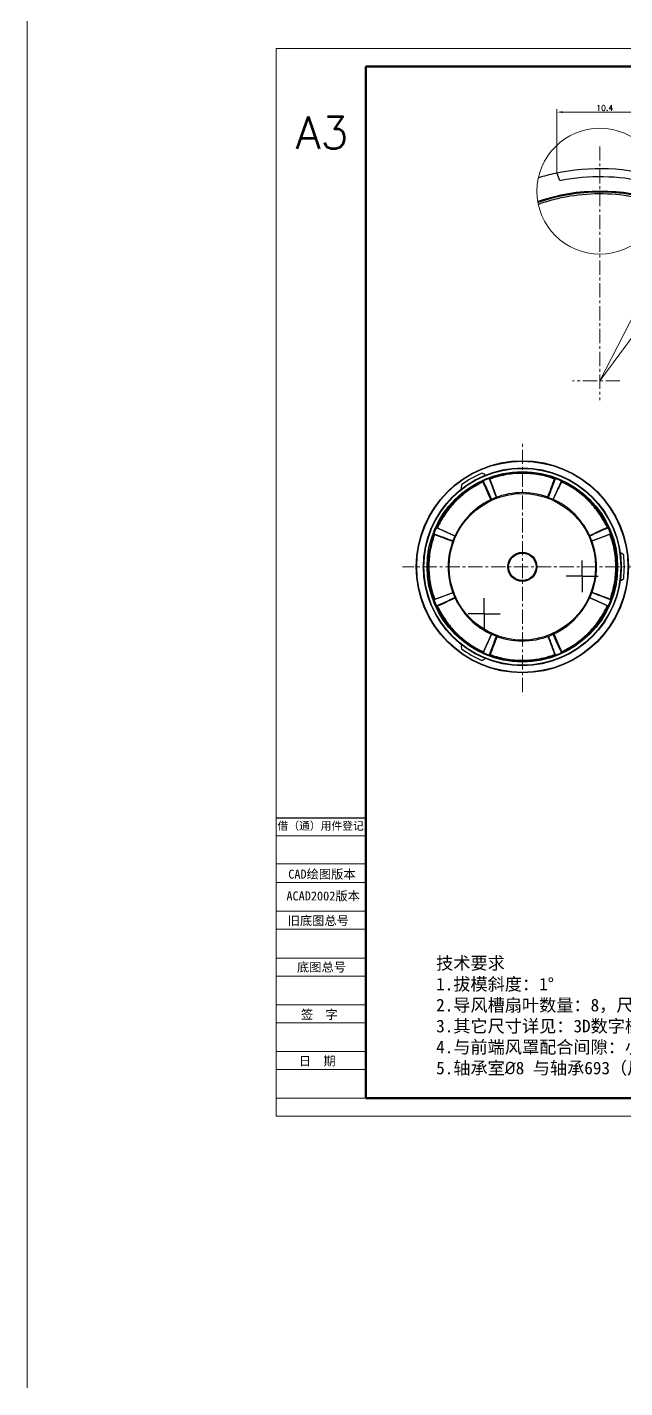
# Model space of a CAD drawing. Header units: millimetres. Extents: x 2517 to 4431, y 863 to 2540.
# Drawn here: x 3117.5 to 3250.5, y 862.5 to 1165.3 of the extents above; entities that cross this region are included whole.
import ezdxf

# ---------------------------------------------------------------- set-up
doc = ezdxf.new("R2010")
doc.units = ezdxf.units.MM
doc.linetypes.add('CENTER', pattern=[50.8, 31.75, -6.35, 6.35, -6.35])
doc.layers.add('10', color=7, linetype='Continuous')
for name, color, linetype, lineweight in [('中心线', 1, 'CENTER', 9), ('实线', 7, 'Continuous', 25), ('尺寸标注', 2, 'Continuous', 9), ('引导线', 6, 'Continuous', 9), ('文本', 3, 'Continuous', 15), ('粗实线', 9, 'Continuous', 50)]:
    doc.layers.add(name, color=color, linetype=linetype, lineweight=lineweight)
doc.styles.add('st', font='txt.shx')
doc.styles.get("Standard").update_dxf_attribs({"font": 'simfang.ttf'})
doc.dimstyles.new('2st', dxfattribs={"dimscale": 0.5, "dimtxt": 2.5, "dimasz": 2.5, "dimexe": 1.25, "dimexo": 0, "dimtad": 1, "dimtoh": 1, "dimdec": 1, "dimlfac": 0.5, "dimdsep": 46, "dimtxsty": 'st', "dimcen": 0, "dimclrd": 256, "dimclre": 256, "dimclrt": 3, "dimadec": 0, "dimazin": 2, "dimtfac": 1, "dimtdec": 1, "dimtofl": 0, "dimtmove": 0, "dimatfit": 1, "dimfxl": 0, "dimlwd": -1, "dimlwe": -1, "dimarcsym": 0})

# ---------------------------------------------------------------- blocks, each defined once
blk = doc.blocks.new('SW_CENTERMARKSYMBOL_1')
at = {"layer": '10', "color": 0}
for p, q in [((0, 2.5), (0, 3.55)), ((-2.5, 0), (-3.55, 0)), ((0, 0), (-2.5, 0)), ((0, 0), (0, 2.5)), ((0, 0), (0, -2.5)), ((0, 0), (2.5, 0)), ((2.5, 0), (3.55, 0)), ((0, -2.5), (0, -3.55))]:
    blk.add_line(p, q, dxfattribs=at)
blk = doc.blocks.new('SW_CENTERMARKSYMBOL_2')
at = {"layer": '10', "color": 0}
for p, q in [((0, 2.5), (0, 3.55)), ((-2.5, 0), (-3.55, 0)), ((0, 0), (-2.5, 0)), ((0, 0), (0, 2.5)), ((0, 0), (0, -2.5)), ((0, 0), (2.5, 0)), ((2.5, 0), (3.55, 0)), ((0, -2.5), (0, -3.55))]:
    blk.add_line(p, q, dxfattribs=at)
blk = doc.blocks.new('*D372')
at = {"layer": 'Defpoints', "color": 0, "ltscale": 0.1, "transparency": 16777216}
for p in [(3272.95, 1124.61), (3244.94, 1086.62)]:
    blk.add_point(p, dxfattribs=at)
at = {"layer": '尺寸标注', "ltscale": 0.1, "transparency": 16777216}
blk.add_line((3244.94, 1086.62), (3272.21, 1123.6), dxfattribs=at)
blk.add_arc((3244.94, 1086.62), 47.2, 52.8308, 73.1371, dxfattribs=at)
blk.add_solid([(3272.04, 1123.73), (3272.38, 1123.48), (3272.95, 1124.61)], dxfattribs=at)
at = {"layer": '尺寸标注', "color": 3, "ltscale": 0.1, "transparency": 16777216, "insert": (3269.13, 1121.01), "char_height": 1.25, "attachment_point": 5, "rotation": 53.5895, "style": 'st'}
blk.add_mtext('R23.6', dxfattribs=at)
blk = doc.blocks.new('*D373')
at = {"layer": 'Defpoints', "color": 0, "ltscale": 0.1, "transparency": 16777216}
for p in [(3265.63, 1127.03), (3244.94, 1086.62)]:
    blk.add_point(p, dxfattribs=at)
at = {"layer": '尺寸标注', "ltscale": 0.1, "transparency": 16777216}
blk.add_line((3244.94, 1086.62), (3265.06, 1125.92), dxfattribs=at)
blk.add_arc((3244.94, 1086.62), 45.4, 62.0923, 77.0327, dxfattribs=at)
blk.add_solid([(3264.88, 1126.01), (3265.25, 1125.82), (3265.63, 1127.03)], dxfattribs=at)
at = {"layer": '尺寸标注', "color": 3, "ltscale": 0.1, "transparency": 16777216, "insert": (3260.2, 1118.48), "char_height": 1.25, "attachment_point": 5, "rotation": 62.881, "style": 'st'}
blk.add_mtext('R22.7', dxfattribs=at)
blk = doc.blocks.new('*D374')
at = {"layer": 'Defpoints', "color": 0, "ltscale": 0.1, "transparency": 16777216}
for p in [(3256.11, 1146.42), (3235.37, 1132.84), (3256.11, 1132.48)]:
    blk.add_point(p, dxfattribs=at)
at = {"layer": '尺寸标注', "ltscale": 0.1, "transparency": 16777216}
for p, q in [((3235.37, 1132.84), (3235.37, 1147.05)), ((3236.62, 1146.42), (3254.86, 1146.42)), ((3256.11, 1132.48), (3256.11, 1147.05))]:
    blk.add_line(p, q, dxfattribs=at)
for points in [[(3236.62, 1146.63), (3236.62, 1146.22), (3235.37, 1146.42)], [(3254.86, 1146.63), (3254.86, 1146.22), (3256.11, 1146.42)]]:
    blk.add_solid(points, dxfattribs=at)
at = {"layer": '尺寸标注', "color": 3, "ltscale": 0.1, "transparency": 16777216, "insert": (3246.01, 1147.36), "char_height": 1.25, "attachment_point": 5, "style": 'st'}
blk.add_mtext('10.4', dxfattribs=at)

msp = doc.modelspace()

# ---------------------------------------------------------------- linework, layer by layer
at = {"layer": '中心线', "ltscale": 0.1}
for p, q in [((3244.9354, 1138.8006), (3244.9354, 1082.3096)), ((3249.4063, 1086.6226), (3238.8349, 1086.6226)), ((3227.6815, 1017.3213), (3227.6815, 1072.6793)), ((3254.3827, 1045.2364), (3201.0195, 1045.2364))]:
    msp.add_line(p, q, dxfattribs=at)
at = {"layer": '实线'}
for p, q in [((3235.3663, 1132.8424), (3235.8438, 1131.4559)), ((3219.2619, 1065.8195), (3218.6639, 1066.0684)), ((3219.3823, 1065.611), (3219.2619, 1065.8195)), ((3214.1493, 1063.4619), (3214.0658, 1062.8195)), ((3214.1862, 1062.611), (3214.0658, 1062.8195)), ((3246.8292, 1053.8235), (3246.8735, 1053.7608)), ((3249.476, 1048.2364), (3249.7168, 1048.2364)), ((3250.2314, 1047.8429), (3249.7168, 1048.2364)), ((3249.476, 1042.2364), (3249.7168, 1042.2364)), ((3249.7168, 1042.2364), (3250.2314, 1042.6299)), ((3214.1862, 1027.8618), (3214.0658, 1027.6533)), ((3214.0658, 1027.6533), (3214.1493, 1027.0109)), ((3218.6639, 1024.4044), (3219.2619, 1024.6533)), ((3219.3823, 1024.8618), (3219.2619, 1024.6533)), ((3172.8766, 989.3795), (3192.8782, 989.3795)), ((3192.8782, 926.9745), (3192.8782, 971.7781)), ((3192.8782, 971.7781), (3192.8782, 926.9745))]:
    msp.add_line(p, q, dxfattribs=at)
at = {"layer": '实线', "flags": 128}
for points in [[(3218.383, 1063.842), (3218.364, 1063.8762), (3218.343, 1063.9076), (3218.3207, 1063.9352), (3218.2981, 1063.9578), (3218.2759, 1063.9746), (3218.2551, 1063.9848), (3218.2364, 1063.9882), (3218.2206, 1063.9845)], [(3220.4531, 1064.7383), (3220.438, 1064.7746), (3220.4204, 1064.8083), (3220.4011, 1064.8384), (3220.3809, 1064.8634), (3220.3604, 1064.8826), (3220.3405, 1064.8951), (3220.3221, 1064.9005), (3220.3057, 1064.8985)], [(3234.2626, 1064.9676), (3234.2734, 1065.0052), (3234.2808, 1065.0423), (3234.2845, 1065.0775), (3234.2845, 1065.1095), (3234.2807, 1065.137), (3234.2732, 1065.159), (3234.2624, 1065.1746), (3234.2486, 1065.1831)], [(3246.2871, 1054.5349), (3246.3213, 1054.5539), (3246.3528, 1054.5749), (3246.3803, 1054.5971), (3246.4029, 1054.6198), (3246.4197, 1054.6419), (3246.4299, 1054.6628), (3246.4333, 1054.6814), (3246.4296, 1054.6972)], [(3207.9503, 1051.8175), (3207.9127, 1051.8282), (3207.8756, 1051.8356), (3207.8404, 1051.8394), (3207.8084, 1051.8394), (3207.7809, 1051.8355), (3207.7589, 1051.8281), (3207.7433, 1051.8172), (3207.7347, 1051.8035)], [(3247.4127, 1038.6553), (3247.4503, 1038.6445), (3247.4874, 1038.6371), (3247.5226, 1038.6334), (3247.5546, 1038.6334), (3247.5821, 1038.6372), (3247.6041, 1038.6447), (3247.6197, 1038.6555), (3247.6283, 1038.6693)], [(3209.0759, 1035.9379), (3209.0417, 1035.9189), (3209.0102, 1035.8979), (3208.9827, 1035.8756), (3208.9601, 1035.853), (3208.9433, 1035.8308), (3208.9331, 1035.81), (3208.9297, 1035.7913), (3208.9334, 1035.7755)], [(3236.98, 1026.6308), (3236.999, 1026.5966), (3237.02, 1026.5651), (3237.0423, 1026.5375), (3237.0649, 1026.5149), (3237.0871, 1026.4982), (3237.1079, 1026.488), (3237.1266, 1026.4846), (3237.1424, 1026.4883)], [(3221.1004, 1025.5052), (3221.0897, 1025.4676), (3221.0822, 1025.4305), (3221.0785, 1025.3952), (3221.0785, 1025.3633), (3221.0823, 1025.3357), (3221.0898, 1025.3138), (3221.1007, 1025.2982), (3221.1144, 1025.2896)]]:
    msp.add_lwpolyline(points, dxfattribs=at)
at = {"layer": '实线'}
for radius in [23.6, 23.5, 22, 21.9, 21.2, 16.3, 3.25, 3.05]:
    msp.add_circle((3227.6815, 1045.2364), radius, dxfattribs=at)
for centre, radius, start, end in [((3244.9354, 1086.6226), 47.2, 102.157012, 106.862876), ((3244.9354, 1086.6226), 47.2, 73.137124, 102.127628), ((3236.222, 1131.5861), 0.4, 199, 280.967315), ((3244.9354, 1086.6226), 45.4, 77.032685, 100.967315), ((3244.9354, 1086.6226), 42.2, 70.889337, 109.110663), ((3244.9354, 1086.6226), 42, 70.845433, 109.154567), ((3227.6815, 1045.2364), 22.7, 113.406579, 126.593421), ((3227.6815, 1045.2364), 21, 71.776882, 113.949176), ((3227.6815, 1045.2364), 21, 116.776882, 158.949176), ((3218.5614, 1063.8986), 0.4416, 42.936558, 65.030763), ((3219.2383, 1064.2456), 0.2, 113.949071, 204.5), ((3219.2382, 1064.2456), 0.2, 113.952642, 204.50108), ((3220.2102, 1064.6482), 0.2, 20.5, 111.050929), ((3234.4288, 1064.8814), 0.4416, 357.935503, 20.031796), ((3235.1528, 1064.6482), 0.2, 68.949071, 159.5), ((3235.1528, 1064.6482), 0.2, 68.953832, 159.499877), ((3227.6815, 1045.2364), 21, 26.776882, 68.949176), ((3235.7987, 1062.9321), 1.3298, 65.024338, 67.571015), ((3234.9334, 1061.0337), 3.4171, 65.311396, 66.302282), ((3227.6815, 1045.2364), 16.5, 115.424279, 159.508008), ((3227.6815, 1045.2364), 16.5, 70.424279, 114.508008), ((3227.6815, 1045.2364), 16.5, 25.424279, 69.508008), ((3211.8842, 1052.4882), 3.4171, 155.311396, 156.302282), ((3209.9858, 1053.3536), 1.3298, 155.024338, 157.571015), ((3246.6908, 1053.6796), 0.2, 23.949071, 114.5), ((3246.6908, 1053.6796), 0.2, 23.952642, 114.50108), ((3246.3437, 1054.3565), 0.4416, 312.936558, 335.030763), ((3227.6815, 1045.2364), 21, 341.776882, 23.949176), ((3227.6815, 1045.2364), 21, 161.776882, 203.949176), ((3208.0364, 1051.9837), 0.4416, 87.935503, 110.031796), ((3208.2697, 1052.7077), 0.2, 158.949071, 249.5), ((3208.2696, 1052.7077), 0.2, 158.953832, 249.499877), ((3227.6815, 1045.2364), 16.5, 160.424279, 204.508008), ((3227.6815, 1045.2364), 16.5, 340.424279, 24.508008), ((3245.9308, 1052.0081), 1.3333, 20.028598, 22.568577), ((3243.9247, 1051.258), 3.476, 20.320157, 21.294252), ((3227.6815, 1045.2364), 22.7, 353.406579, 6.593421), ((3227.6815, 1045.2364), 16.5, 295.424279, 339.508008), ((3211.4383, 1039.2147), 3.476, 200.320157, 201.294252), ((3209.4322, 1038.4646), 1.3333, 200.028598, 202.568577), ((3208.6722, 1036.7932), 0.2, 203.949071, 294.5), ((3208.6722, 1036.7931), 0.2, 203.952642, 294.50108), ((3209.0193, 1036.1163), 0.4416, 132.936558, 155.030763), ((3227.6815, 1045.2364), 21, 206.776882, 248.949176), ((3227.6815, 1045.2364), 16.5, 205.424279, 249.508008), ((3227.6815, 1045.2364), 21, 296.776882, 338.949176), ((3245.3772, 1037.1192), 1.3298, 335.024338, 337.571015), ((3243.4789, 1037.9845), 3.4171, 335.311396, 336.302282), ((3247.0933, 1037.7651), 0.2, 338.949071, 69.5), ((3247.0934, 1037.7651), 0.2, 338.953832, 69.499877), ((3247.3266, 1038.489), 0.4416, 267.935503, 290.031796), ((3227.6815, 1045.2364), 16.5, 250.424279, 294.508008), ((3227.6815, 1045.2364), 22.7, 233.406579, 246.593421), ((3220.4297, 1029.439), 3.4171, 245.311396, 246.302282), ((3219.5643, 1027.5406), 1.3298, 245.024338, 247.571015), ((3220.2102, 1025.8245), 0.2, 248.949071, 339.5), ((3220.2102, 1025.8245), 0.2, 248.953832, 339.499877), ((3220.9342, 1025.5913), 0.4416, 177.935503, 200.031796), ((3227.6815, 1045.2364), 21, 251.776882, 293.949176), ((3234.4533, 1026.9871), 1.3333, 290.028598, 292.568577), ((3233.7032, 1028.9932), 3.476, 290.320157, 291.294252), ((3236.1247, 1026.2271), 0.2, 293.949071, 24.5), ((3236.1248, 1026.2271), 0.2, 293.952642, 24.50108), ((3236.8016, 1026.5742), 0.4416, 222.936558, 245.030763)]:
    msp.add_arc(centre, radius, start, end, dxfattribs=at)
for points in [[(3234.9954, 1132.7641), (3235.0033, 1132.7658), (3235.0113, 1132.7675), (3235.0191, 1132.7692)], [(3218.2206, 1063.9845), (3218.4036, 1064.0768), (3218.583, 1064.1768), (3218.7478, 1064.299)], [(3219.1571, 1064.4284), (3219.1571, 1064.4284), (3219.1571, 1064.4284), (3219.1571, 1064.4284)], [(3234.2486, 1065.1831), (3234.4433, 1065.1191), (3234.6409, 1065.0629), (3234.8437, 1065.0327)], [(3235.2246, 1064.8349), (3235.2246, 1064.8349), (3235.2247, 1064.8349), (3235.2247, 1064.8349)], [(3236.3061, 1064.1613), (3236.3063, 1064.1618), (3236.3065, 1064.1622), (3236.3067, 1064.1627)], [(3236.3606, 1064.1385), (3236.3605, 1064.1382), (3236.3603, 1064.1379), (3236.3602, 1064.1376)], [(3220.5978, 1060.1384), (3220.6334, 1060.1553), (3220.6702, 1060.1687), (3220.7083, 1060.1782)], [(3220.8391, 1060.2507), (3220.8391, 1060.2507), (3220.8384, 1060.2504), (3220.837, 1060.2498)], [(3233.2099, 1060.7827), (3233.247, 1060.7695), (3233.2825, 1060.7529), (3233.3162, 1060.7327)], [(3233.4599, 1060.6915), (3233.4599, 1060.6915), (3233.4592, 1060.6917), (3233.4578, 1060.6923)], [(3208.7566, 1053.861), (3208.7561, 1053.8612), (3208.7556, 1053.8614), (3208.7552, 1053.8616)], [(3208.7794, 1053.9155), (3208.7797, 1053.9154), (3208.78, 1053.9152), (3208.7803, 1053.9151)], [(3246.4296, 1054.6972), (3246.522, 1054.5143), (3246.622, 1054.3348), (3246.7441, 1054.17)], [(3246.8735, 1053.7608), (3246.8735, 1053.7608), (3246.8735, 1053.7608), (3246.8735, 1053.7608)], [(3207.7347, 1051.8035), (3207.7988, 1051.9981), (3207.855, 1052.1957), (3207.8852, 1052.3986)], [(3208.083, 1052.7795), (3208.083, 1052.7795), (3208.083, 1052.7795), (3208.083, 1052.7795)], [(3212.1352, 1050.7647), (3212.1484, 1050.8019), (3212.165, 1050.8374), (3212.1852, 1050.871)], [(3212.2264, 1051.0148), (3212.2264, 1051.0148), (3212.2261, 1051.0141), (3212.2256, 1051.0126)], [(3242.5835, 1052.3201), (3242.6005, 1052.2845), (3242.6139, 1052.2477), (3242.6233, 1052.2096)], [(3242.6959, 1052.0788), (3242.6959, 1052.0788), (3242.6955, 1052.0795), (3242.6949, 1052.0809)], [(3247.162, 1052.5198), (3247.1624, 1052.52), (3247.1629, 1052.5202), (3247.1634, 1052.5204)], [(3247.1844, 1052.4651), (3247.1841, 1052.465), (3247.1837, 1052.4649), (3247.1834, 1052.4648)], [(3243.1366, 1039.458), (3243.1366, 1039.458), (3243.1369, 1039.4587), (3243.1374, 1039.4601)], [(3243.2278, 1039.708), (3243.2146, 1039.6709), (3243.198, 1039.6354), (3243.1778, 1039.6017)], [(3247.6283, 1038.6693), (3247.5642, 1038.4746), (3247.508, 1038.277), (3247.4778, 1038.0742)], [(3208.1786, 1038.0076), (3208.1789, 1038.0078), (3208.1793, 1038.0079), (3208.1796, 1038.008)], [(3208.201, 1037.9529), (3208.2006, 1037.9528), (3208.2001, 1037.9526), (3208.1996, 1037.9524)], [(3208.4895, 1036.7119), (3208.4895, 1036.712), (3208.4895, 1036.712), (3208.4895, 1036.712)], [(3208.9334, 1035.7755), (3208.841, 1035.9585), (3208.741, 1036.1379), (3208.6189, 1036.3027)], [(3212.6671, 1038.3939), (3212.6671, 1038.3939), (3212.6675, 1038.3932), (3212.6681, 1038.3918)], [(3212.7795, 1038.1526), (3212.7625, 1038.1883), (3212.7491, 1038.2251), (3212.7397, 1038.2632)], [(3246.5836, 1036.5573), (3246.5833, 1036.5574), (3246.583, 1036.5575), (3246.5827, 1036.5577)], [(3246.6064, 1036.6118), (3246.6069, 1036.6116), (3246.6074, 1036.6114), (3246.6078, 1036.6112)], [(3247.28, 1037.6933), (3247.28, 1037.6932), (3247.28, 1037.6932), (3247.28, 1037.6932)], [(3221.9031, 1029.7813), (3221.9031, 1029.7813), (3221.9038, 1029.781), (3221.9052, 1029.7805)], [(3222.1531, 1029.6901), (3222.116, 1029.7033), (3222.0805, 1029.7198), (3222.0469, 1029.7401)], [(3234.5239, 1030.222), (3234.5239, 1030.222), (3234.5246, 1030.2223), (3234.526, 1030.223)], [(3234.7652, 1030.3343), (3234.7296, 1030.3174), (3234.6928, 1030.304), (3234.6547, 1030.2946)], [(3237.1424, 1026.4883), (3236.9594, 1026.3959), (3236.78, 1026.2959), (3236.6152, 1026.1738)], [(3219.0024, 1026.3343), (3219.0025, 1026.3346), (3219.0027, 1026.3349), (3219.0028, 1026.3352)], [(3219.0569, 1026.3114), (3219.0567, 1026.311), (3219.0565, 1026.3105), (3219.0563, 1026.3101)], [(3220.1384, 1025.6379), (3220.1384, 1025.6379), (3220.1384, 1025.6379), (3220.1384, 1025.6379)], [(3221.1144, 1025.2896), (3220.9197, 1025.3537), (3220.7222, 1025.4099), (3220.5193, 1025.4401)], [(3234.9102, 1025.7335), (3234.9101, 1025.7338), (3234.91, 1025.7341), (3234.9099, 1025.7345)], [(3234.9649, 1025.7559), (3234.9651, 1025.7554), (3234.9653, 1025.755), (3234.9655, 1025.7545)], [(3236.206, 1026.0444), (3236.2059, 1026.0443), (3236.2059, 1026.0443), (3236.2059, 1026.0443)]]:
    msp.add_open_spline(points, degree=3, dxfattribs=at)
for points, knots in [([(3258.6377, 1125.9006), (3256.5239, 1126.6379), (3254.3555, 1127.2031), (3249.7297, 1128.017), (3247.264, 1128.2309), (3242.2664, 1128.2098), (3239.7797, 1127.9743), (3236.1087, 1127.2914), (3234.8974, 1127.0091), (3233.1095, 1126.5077), (3232.5184, 1126.3275), (3231.6989, 1126.0578), (3231.4658, 1125.9787), (3231.2337, 1125.8978)], [0.021703008, 0.021703008, 0.021703008, 0.021703008, 0.25, 0.25, 0.5, 0.5, 0.75, 0.75, 0.875, 0.875, 0.9375, 0.9375, 0.962470433, 0.962470433, 0.962470433, 0.962470433]), ([(3234.2626, 1064.9676), (3233.1543, 1065.3371), (3232.0126, 1065.6143), (3230.2604, 1065.8837), (3229.6732, 1065.9484), (3228.5013, 1066.0277), (3227.9154, 1066.0424), (3226.1605, 1066.0126), (3224.9942, 1065.8944), (3223.2609, 1065.5683), (3222.6853, 1065.4345), (3221.5554, 1065.1209), (3220.9994, 1064.9408), (3220.4531, 1064.7383)], [0, 0, 0, 0, 0.25, 0.25, 0.375, 0.375, 0.5, 0.5, 0.75, 0.75, 0.875, 0.875, 1, 1, 1, 1]), ([(3218.383, 1063.842), (3217.338, 1063.3196), (3216.3346, 1062.7082), (3214.9051, 1061.6597), (3214.4442, 1061.2903), (3213.5594, 1060.5176), (3213.1347, 1060.1138), (3211.9149, 1058.8518), (3211.1738, 1057.9434), (3210.1787, 1056.4872), (3209.8663, 1055.9856), (3209.2892, 1054.9649), (3209.0233, 1054.4444), (3208.7803, 1053.9151)], [0, 0, 0, 0, 0.25, 0.25, 0.375, 0.375, 0.5, 0.5, 0.75, 0.75, 0.875, 0.875, 1, 1, 1, 1]), ([(3218.8847, 1064.1994), (3218.8131, 1064.1225), (3218.7332, 1064.0577), (3218.5647, 1063.9404), (3218.4755, 1063.8882), (3218.383, 1063.842)], [0, 0, 0, 0, 0.5, 0.5, 1, 1, 1, 1]), ([(3218.7478, 1064.299), (3218.8129, 1064.3471), (3218.8908, 1064.3834), (3219.0086, 1064.411), (3219.048, 1064.4169), (3219.1014, 1064.4231), (3219.1184, 1064.4247), (3219.1458, 1064.4272), (3219.1564, 1064.4281), (3219.1571, 1064.4284)], [0, 0, 0, 0, 0.5, 0.5, 0.75, 0.75, 0.875, 0.875, 1, 1, 1, 1]), ([(3219.0563, 1064.1627), (3219.0559, 1064.1627), (3219.0426, 1064.1743), (3219.0148, 1064.1971), (3218.9993, 1064.2094), (3218.9652, 1064.2318), (3218.9464, 1064.2444), (3218.9136, 1064.2441), (3218.903, 1064.2379), (3218.8906, 1064.2201), (3218.8873, 1064.2097), (3218.8847, 1064.1994)], [0, 0, 0, 0, 0.25, 0.25, 0.5, 0.5, 0.75, 0.75, 0.875, 0.875, 1, 1, 1, 1]), ([(3220.7083, 1060.1782), (3220.3972, 1060.8649), (3220.0859, 1061.5515), (3219.7746, 1062.238), (3219.4781, 1062.8919), (3219.1814, 1063.5457), (3218.8847, 1064.1994)], [0, 0, 0, 0, 0.0022615971, 0.0022615971, 0.0022615971, 0.00441543812, 0.00441543812, 0.00441543812, 0.00441543812]), ([(3219.0563, 1064.1627), (3219.3395, 1063.5412), (3219.6227, 1062.9197), (3219.906, 1062.2983), (3220.217, 1061.6158), (3220.528, 1060.9332), (3220.8391, 1060.2507)], [0.00020096242, 0.00020096242, 0.00020096242, 0.00020096242, 0.00224989483, 0.00224989483, 0.00224989483, 0.00450003339, 0.00450003339, 0.00450003339, 0.00450003339]), ([(3220.4531, 1064.7383), (3220.4492, 1064.7369), (3220.4454, 1064.7355), (3220.4418, 1064.7341), (3220.4329, 1064.7308), (3220.4248, 1064.7278), (3220.4183, 1064.7254), (3220.4117, 1064.7229), (3220.4065, 1064.721), (3220.403, 1064.7198), (3220.3995, 1064.7186), (3220.3976, 1064.7181), (3220.3975, 1064.7183)], [0, 0, 0, 0, 0.000013719095, 0.000013719095, 0.000013719095, 0.000047699884, 0.000047699884, 0.000047699884, 0.000081682694, 0.000081682694, 0.000081682694, 0.000115670499, 0.000115670499, 0.000115670499, 0.000115670499]), ([(3221.9031, 1060.6915), (3221.6405, 1061.3938), (3221.3779, 1062.0962), (3221.1153, 1062.7985), (3220.876, 1063.4384), (3220.6368, 1064.0783), (3220.3975, 1064.7183)], [0, 0, 0, 0, 0.00224959876, 0.00224959876, 0.00224959876, 0.00429922206, 0.00429922206, 0.00429922206, 0.00429922206]), ([(3220.4531, 1064.7383), (3220.5459, 1064.4889), (3220.6387, 1064.2394), (3220.7315, 1063.99), (3221.1382, 1062.8965), (3221.5447, 1061.8029), (3221.9508, 1060.7092)], [0.0002015831, 0.0002015831, 0.0002015831, 0.0002015831, 0.001, 0.001, 0.001, 0.00450015735, 0.00450015735, 0.00450015735, 0.00450015735]), ([(3233.3162, 1060.7327), (3233.5817, 1061.4382), (3233.8471, 1062.1438), (3234.1124, 1062.8494), (3234.3651, 1063.5214), (3234.6177, 1064.1935), (3234.8702, 1064.8655)], [0, 0, 0, 0, 0.0022615971, 0.0022615971, 0.0022615971, 0.00441543812, 0.00441543812, 0.00441543812, 0.00441543812]), ([(3234.9655, 1064.7183), (3234.7263, 1064.0785), (3234.4871, 1063.4388), (3234.2479, 1062.7991), (3233.9853, 1062.0966), (3233.7226, 1061.394), (3233.4599, 1060.6915)], [0.00020096242, 0.00020096242, 0.00020096242, 0.00020096242, 0.00224989483, 0.00224989483, 0.00224989483, 0.00450003339, 0.00450003339, 0.00450003339, 0.00450003339]), ([(3234.8702, 1064.8655), (3234.7651, 1064.8618), (3234.6628, 1064.8725), (3234.4606, 1064.9087), (3234.3607, 1064.9348), (3234.2626, 1064.9676)], [0, 0, 0, 0, 0.5, 0.5, 1, 1, 1, 1]), ([(3234.5239, 1060.2507), (3234.7219, 1060.6851), (3234.9199, 1061.1195), (3235.1178, 1061.5539), (3235.5139, 1062.423), (3235.91, 1063.2922), (3236.3061, 1064.1613)], [0, 0, 0, 0, 0.0014321258, 0.0014321258, 0.0014321258, 0.00429769988, 0.00429769988, 0.00429769988, 0.00429769988]), ([(3236.3602, 1064.1376), (3235.9627, 1063.269), (3235.5651, 1062.4006), (3235.1673, 1061.5322), (3234.9683, 1061.098), (3234.7693, 1060.6637), (3234.5703, 1060.2295)], [0, 0, 0, 0, 0.00286555404, 0.00286555404, 0.00286555404, 0.00429857415, 0.00429857415, 0.00429857415, 0.00429857415]), ([(3234.8437, 1065.0327), (3234.9238, 1065.0208), (3235.0046, 1064.9913), (3235.1074, 1064.9275), (3235.1394, 1064.9038), (3235.1815, 1064.8705), (3235.1947, 1064.8596), (3235.2159, 1064.842), (3235.224, 1064.8351), (3235.2246, 1064.8349)], [0, 0, 0, 0, 0.5, 0.5, 0.75, 0.75, 0.875, 0.875, 1, 1, 1, 1]), ([(3234.9655, 1064.7183), (3234.9652, 1064.7185), (3234.964, 1064.7362), (3234.9605, 1064.7719), (3234.9582, 1064.7916), (3234.9499, 1064.8315), (3234.9455, 1064.8537), (3234.9222, 1064.8767), (3234.9103, 1064.8798), (3234.8889, 1064.8759), (3234.8792, 1064.871), (3234.8702, 1064.8655)], [0, 0, 0, 0, 0.25, 0.25, 0.5, 0.5, 0.75, 0.75, 0.875, 0.875, 1, 1, 1, 1]), ([(3236.3606, 1064.1385), (3236.3739, 1064.1677), (3236.3773, 1064.2003), (3236.3684, 1064.2614), (3236.3565, 1064.2902), (3236.3078, 1064.3669), (3236.2596, 1064.4046), (3236.2059, 1064.4284)], [0, 0, 0, 0, 0.25, 0.25, 0.5, 0.5, 1, 1, 1, 1]), ([(3236.3067, 1064.1627), (3236.32, 1064.1919), (3236.3256, 1064.2235), (3236.3236, 1064.2815), (3236.3164, 1064.3082), (3236.2834, 1064.3778), (3236.2474, 1064.41), (3236.2059, 1064.4284)], [0, 0, 0, 0, 0.25, 0.25, 0.5, 0.5, 1, 1, 1, 1]), ([(3246.2871, 1054.5349), (3245.7647, 1055.5799), (3245.1534, 1056.5832), (3244.1048, 1058.0128), (3243.7355, 1058.4737), (3242.9628, 1059.3585), (3242.5589, 1059.7832), (3241.2969, 1061.003), (3240.3886, 1061.7441), (3238.9323, 1062.7392), (3238.4307, 1063.0516), (3237.41, 1063.6287), (3236.8896, 1063.8945), (3236.3602, 1064.1376)], [0, 0, 0, 0, 0.25, 0.25, 0.375, 0.375, 0.5, 0.5, 0.75, 0.75, 0.875, 0.875, 1, 1, 1, 1]), ([(3220.837, 1060.2498), (3220.8349, 1060.2488), (3220.8316, 1060.2464), (3220.8272, 1060.2429), (3220.8228, 1060.2394), (3220.8173, 1060.2347), (3220.8109, 1060.2297), (3220.8041, 1060.2243), (3220.7962, 1060.2183), (3220.7874, 1060.2126), (3220.7785, 1060.2067), (3220.7685, 1060.2009), (3220.7582, 1060.1959), (3220.7486, 1060.1913), (3220.7385, 1060.1873), (3220.7288, 1060.1841), (3220.7218, 1060.1818), (3220.7148, 1060.1798), (3220.7083, 1060.1782)], [0, 0, 0, 0, 0.000032132431, 0.000032132431, 0.000032132431, 0.000064134387, 0.000064134387, 0.000064134387, 0.000097969162, 0.000097969162, 0.000097969162, 0.000132370752, 0.000132370752, 0.000132370752, 0.000164310081, 0.000164310081, 0.000164310081, 0.000187222942, 0.000187222942, 0.000187222942, 0.000187222942]), ([(3233.4578, 1060.6923), (3233.4556, 1060.6931), (3233.4515, 1060.6937), (3233.4459, 1060.6943), (3233.4404, 1060.6949), (3233.4332, 1060.6956), (3233.4251, 1060.6965), (3233.4165, 1060.6975), (3233.4067, 1060.6989), (3233.3964, 1060.701), (3233.386, 1060.7032), (3233.3748, 1060.7061), (3233.364, 1060.7099), (3233.3539, 1060.7134), (3233.3439, 1060.7177), (3233.3348, 1060.7223), (3233.3282, 1060.7256), (3233.3219, 1060.7292), (3233.3162, 1060.7327)], [0, 0, 0, 0, 0.000032132431, 0.000032132431, 0.000032132431, 0.000064134387, 0.000064134387, 0.000064134387, 0.000097969162, 0.000097969162, 0.000097969162, 0.000132370752, 0.000132370752, 0.000132370752, 0.000164310081, 0.000164310081, 0.000164310081, 0.000187222942, 0.000187222942, 0.000187222942, 0.000187222942]), ([(3208.7794, 1053.9155), (3208.7502, 1053.9288), (3208.7176, 1053.9322), (3208.6565, 1053.9233), (3208.6277, 1053.9114), (3208.551, 1053.8627), (3208.5133, 1053.8145), (3208.4895, 1053.7608)], [0, 0, 0, 0, 0.25, 0.25, 0.5, 0.5, 1, 1, 1, 1]), ([(3208.7552, 1053.8616), (3208.726, 1053.8749), (3208.6943, 1053.8805), (3208.6364, 1053.8785), (3208.6097, 1053.8713), (3208.5401, 1053.8383), (3208.5079, 1053.8023), (3208.4895, 1053.7608)], [0, 0, 0, 0, 0.25, 0.25, 0.5, 0.5, 1, 1, 1, 1]), ([(3212.6671, 1052.0788), (3212.2328, 1052.2768), (3211.7984, 1052.4747), (3211.364, 1052.6727), (3210.4949, 1053.0688), (3209.6257, 1053.4649), (3208.7566, 1053.861)], [0, 0, 0, 0, 0.0014321258, 0.0014321258, 0.0014321258, 0.00429769988, 0.00429769988, 0.00429769988, 0.00429769988]), ([(3208.7803, 1053.9151), (3209.6488, 1053.5176), (3210.5173, 1053.12), (3211.3857, 1052.7221), (3211.8199, 1052.5232), (3212.2541, 1052.3242), (3212.6883, 1052.1252)], [0, 0, 0, 0, 0.00286555404, 0.00286555404, 0.00286555404, 0.00429857415, 0.00429857415, 0.00429857415, 0.00429857415]), ([(3242.6233, 1052.2096), (3243.31, 1052.5207), (3243.9966, 1052.832), (3244.6831, 1053.1433), (3245.337, 1053.4398), (3245.9908, 1053.7364), (3246.6446, 1054.0331)], [0, 0, 0, 0, 0.0022615971, 0.0022615971, 0.0022615971, 0.00441543812, 0.00441543812, 0.00441543812, 0.00441543812]), ([(3246.6078, 1053.8616), (3245.9863, 1053.5784), (3245.3649, 1053.2952), (3244.7434, 1053.0119), (3244.0609, 1052.7009), (3243.3784, 1052.3899), (3242.6959, 1052.0788)], [0.00020096242, 0.00020096242, 0.00020096242, 0.00020096242, 0.00224989483, 0.00224989483, 0.00224989483, 0.00450003339, 0.00450003339, 0.00450003339, 0.00450003339]), ([(3246.6446, 1054.0331), (3246.5676, 1054.1047), (3246.5028, 1054.1847), (3246.3855, 1054.3532), (3246.3333, 1054.4424), (3246.2871, 1054.5349)], [0, 0, 0, 0, 0.5, 0.5, 1, 1, 1, 1]), ([(3246.6078, 1053.8616), (3246.6078, 1053.862), (3246.6194, 1053.8753), (3246.6422, 1053.903), (3246.6545, 1053.9186), (3246.6769, 1053.9527), (3246.6895, 1053.9715), (3246.6892, 1054.0043), (3246.683, 1054.0148), (3246.6652, 1054.0272), (3246.6548, 1054.0306), (3246.6446, 1054.0331)], [0, 0, 0, 0, 0.25, 0.25, 0.5, 0.5, 0.75, 0.75, 0.875, 0.875, 1, 1, 1, 1]), ([(3246.7441, 1054.17), (3246.7923, 1054.105), (3246.8285, 1054.027), (3246.8561, 1053.9093), (3246.862, 1053.8698), (3246.8682, 1053.8165), (3246.8699, 1053.7995), (3246.8724, 1053.7721), (3246.8733, 1053.7614), (3246.8735, 1053.7608)], [0, 0, 0, 0, 0.5, 0.5, 0.75, 0.75, 0.875, 0.875, 1, 1, 1, 1]), ([(3207.9503, 1051.8175), (3207.5808, 1050.7092), (3207.3036, 1049.5674), (3207.0342, 1047.8152), (3206.9695, 1047.228), (3206.8902, 1046.056), (3206.8755, 1045.4701), (3206.9053, 1043.7152), (3207.0235, 1042.5489), (3207.3496, 1040.8156), (3207.4834, 1040.24), (3207.7971, 1039.1101), (3207.9771, 1038.5541), (3208.1796, 1038.008)], [0, 0, 0, 0, 0.25, 0.25, 0.375, 0.375, 0.5, 0.5, 0.75, 0.75, 0.875, 0.875, 1, 1, 1, 1]), ([(3207.8852, 1052.3986), (3207.8971, 1052.4787), (3207.9266, 1052.5594), (3207.9904, 1052.6622), (3208.0141, 1052.6942), (3208.0474, 1052.7364), (3208.0583, 1052.7496), (3208.0759, 1052.7707), (3208.0828, 1052.7789), (3208.083, 1052.7795)], [0, 0, 0, 0, 0.5, 0.5, 0.75, 0.75, 0.875, 0.875, 1, 1, 1, 1]), ([(3208.0523, 1052.425), (3208.0561, 1052.32), (3208.0454, 1052.2177), (3208.0092, 1052.0155), (3207.983, 1051.9156), (3207.9503, 1051.8175)], [0, 0, 0, 0, 0.5, 0.5, 1, 1, 1, 1]), ([(3208.1996, 1052.5203), (3208.1994, 1052.5201), (3208.1817, 1052.5189), (3208.146, 1052.5154), (3208.1263, 1052.513), (3208.0864, 1052.5048), (3208.0642, 1052.5004), (3208.0412, 1052.477), (3208.0381, 1052.4652), (3208.0419, 1052.4438), (3208.0469, 1052.4341), (3208.0523, 1052.425)], [0, 0, 0, 0, 0.25, 0.25, 0.5, 0.5, 0.75, 0.75, 0.875, 0.875, 1, 1, 1, 1]), ([(3212.1852, 1050.871), (3211.4797, 1051.1366), (3210.7741, 1051.402), (3210.0685, 1051.6673), (3209.3965, 1051.92), (3208.7244, 1052.1725), (3208.0523, 1052.425)], [0, 0, 0, 0, 0.0022615971, 0.0022615971, 0.0022615971, 0.00441543812, 0.00441543812, 0.00441543812, 0.00441543812]), ([(3208.1996, 1052.5204), (3208.8393, 1052.2812), (3209.4791, 1052.042), (3210.1188, 1051.8028), (3210.8213, 1051.5401), (3211.5239, 1051.2775), (3212.2264, 1051.0148)], [0.00020096242, 0.00020096242, 0.00020096242, 0.00020096242, 0.00224989483, 0.00224989483, 0.00224989483, 0.00450003339, 0.00450003339, 0.00450003339, 0.00450003339]), ([(3212.2256, 1051.0126), (3212.2248, 1051.0105), (3212.2242, 1051.0064), (3212.2236, 1051.0008), (3212.223, 1050.9953), (3212.2223, 1050.9881), (3212.2214, 1050.98), (3212.2204, 1050.9714), (3212.219, 1050.9616), (3212.2169, 1050.9513), (3212.2147, 1050.9408), (3212.2118, 1050.9297), (3212.208, 1050.9189), (3212.2045, 1050.9088), (3212.2002, 1050.8988), (3212.1956, 1050.8897), (3212.1922, 1050.8831), (3212.1887, 1050.8768), (3212.1852, 1050.871)], [0, 0, 0, 0, 0.000032132431, 0.000032132431, 0.000032132431, 0.000064134387, 0.000064134387, 0.000064134387, 0.000097969162, 0.000097969162, 0.000097969162, 0.000132370752, 0.000132370752, 0.000132370752, 0.000164310081, 0.000164310081, 0.000164310081, 0.000187222942, 0.000187222942, 0.000187222942, 0.000187222942]), ([(3242.6949, 1052.0809), (3242.694, 1052.083), (3242.6915, 1052.0863), (3242.688, 1052.0907), (3242.6845, 1052.0951), (3242.6799, 1052.1006), (3242.6748, 1052.107), (3242.6695, 1052.1138), (3242.6635, 1052.1217), (3242.6577, 1052.1305), (3242.6518, 1052.1394), (3242.646, 1052.1494), (3242.6411, 1052.1597), (3242.6364, 1052.1693), (3242.6324, 1052.1794), (3242.6292, 1052.1891), (3242.6269, 1052.1961), (3242.6249, 1052.2031), (3242.6233, 1052.2096)], [0, 0, 0, 0, 0.000032132431, 0.000032132431, 0.000032132431, 0.000064134387, 0.000064134387, 0.000064134387, 0.000097969162, 0.000097969162, 0.000097969162, 0.000132370752, 0.000132370752, 0.000132370752, 0.000164310081, 0.000164310081, 0.000164310081, 0.000187222942, 0.000187222942, 0.000187222942, 0.000187222942]), ([(3243.1366, 1051.0148), (3243.5837, 1051.182), (3244.0308, 1051.3491), (3244.478, 1051.5163), (3245.3726, 1051.8508), (3246.2673, 1052.1853), (3247.162, 1052.5198)], [0, 0, 0, 0, 0.0014321258, 0.0014321258, 0.0014321258, 0.00429769988, 0.00429769988, 0.00429769988, 0.00429769988]), ([(3247.1834, 1052.4648), (3246.2882, 1052.1317), (3245.393, 1051.7988), (3244.4976, 1051.4661), (3244.0499, 1051.2997), (3243.6021, 1051.1333), (3243.1544, 1050.967)], [0, 0, 0, 0, 0.00286555404, 0.00286555404, 0.00286555404, 0.00429857415, 0.00429857415, 0.00429857415, 0.00429857415]), ([(3247.1634, 1052.5204), (3247.1934, 1052.5316), (3247.2198, 1052.55), (3247.2593, 1052.5924), (3247.2731, 1052.6164), (3247.299, 1052.689), (3247.2963, 1052.7371), (3247.28, 1052.7795)], [0, 0, 0, 0, 0.25, 0.25, 0.5, 0.5, 1, 1, 1, 1]), ([(3247.4127, 1038.6553), (3247.7822, 1039.7636), (3248.0594, 1040.9053), (3248.3288, 1042.6576), (3248.3936, 1043.2447), (3248.4728, 1044.4167), (3248.4875, 1045.0026), (3248.4577, 1046.7576), (3248.3395, 1047.9238), (3248.0134, 1049.6572), (3247.8796, 1050.2328), (3247.566, 1051.3626), (3247.3859, 1051.9186), (3247.1834, 1052.4648)], [0, 0, 0, 0, 0.25, 0.25, 0.375, 0.375, 0.5, 0.5, 0.75, 0.75, 0.875, 0.875, 1, 1, 1, 1]), ([(3247.1844, 1052.4651), (3247.2144, 1052.4764), (3247.2399, 1052.497), (3247.2768, 1052.5465), (3247.2888, 1052.5753), (3247.3085, 1052.664), (3247.3011, 1052.7247), (3247.28, 1052.7795)], [0, 0, 0, 0, 0.25, 0.25, 0.5, 0.5, 1, 1, 1, 1]), ([(3208.1796, 1038.008), (3209.0748, 1038.3411), (3209.97, 1038.674), (3210.8654, 1039.0067), (3211.3131, 1039.1731), (3211.7609, 1039.3394), (3212.2086, 1039.5057)], [0, 0, 0, 0, 0.00286555404, 0.00286555404, 0.00286555404, 0.00429857415, 0.00429857415, 0.00429857415, 0.00429857415]), ([(3212.2264, 1039.458), (3211.7793, 1039.2908), (3211.3322, 1039.1236), (3210.885, 1038.9564), (3209.9904, 1038.6219), (3209.0957, 1038.2874), (3208.201, 1037.9529)], [0, 0, 0, 0, 0.0014321258, 0.0014321258, 0.0014321258, 0.00429769988, 0.00429769988, 0.00429769988, 0.00429769988]), ([(3247.1634, 1037.9524), (3246.5237, 1038.1916), (3245.8839, 1038.4308), (3245.2442, 1038.67), (3244.5417, 1038.9326), (3243.8391, 1039.1953), (3243.1366, 1039.458)], [0.00020096242, 0.00020096242, 0.00020096242, 0.00020096242, 0.00224989483, 0.00224989483, 0.00224989483, 0.00450003339, 0.00450003339, 0.00450003339, 0.00450003339]), ([(3243.1374, 1039.4601), (3243.1382, 1039.4623), (3243.1388, 1039.4664), (3243.1394, 1039.4719), (3243.14, 1039.4775), (3243.1407, 1039.4847), (3243.1416, 1039.4928), (3243.1426, 1039.5013), (3243.144, 1039.5112), (3243.1461, 1039.5215), (3243.1483, 1039.5319), (3243.1513, 1039.5431), (3243.155, 1039.5539), (3243.1585, 1039.5639), (3243.1628, 1039.5739), (3243.1674, 1039.5831), (3243.1708, 1039.5897), (3243.1743, 1039.596), (3243.1778, 1039.6017)], [0, 0, 0, 0, 0.000032132431, 0.000032132431, 0.000032132431, 0.000064134387, 0.000064134387, 0.000064134387, 0.000097969162, 0.000097969162, 0.000097969162, 0.000132370752, 0.000132370752, 0.000132370752, 0.000164310081, 0.000164310081, 0.000164310081, 0.000187222942, 0.000187222942, 0.000187222942, 0.000187222942]), ([(3243.1778, 1039.6017), (3243.8833, 1039.3362), (3244.5889, 1039.0708), (3245.2945, 1038.8055), (3245.9665, 1038.5528), (3246.6386, 1038.3002), (3247.3107, 1038.0477)], [0, 0, 0, 0, 0.0022615971, 0.0022615971, 0.0022615971, 0.00441543812, 0.00441543812, 0.00441543812, 0.00441543812]), ([(3247.3107, 1038.0477), (3247.3069, 1038.1528), (3247.3176, 1038.2551), (3247.3538, 1038.4572), (3247.38, 1038.5572), (3247.4127, 1038.6553)], [0, 0, 0, 0, 0.5, 0.5, 1, 1, 1, 1]), ([(3208.1786, 1038.0076), (3208.1486, 1037.9964), (3208.1231, 1037.9757), (3208.0862, 1037.9262), (3208.0743, 1037.8975), (3208.0545, 1037.8088), (3208.0619, 1037.748), (3208.083, 1037.6932)], [0, 0, 0, 0, 0.25, 0.25, 0.5, 0.5, 1, 1, 1, 1]), ([(3208.1996, 1037.9524), (3208.1696, 1037.9412), (3208.1432, 1037.9227), (3208.1037, 1037.8803), (3208.0899, 1037.8564), (3208.064, 1037.7838), (3208.0667, 1037.7356), (3208.083, 1037.6932)], [0, 0, 0, 0, 0.25, 0.25, 0.5, 0.5, 1, 1, 1, 1]), ([(3208.6189, 1036.3027), (3208.5707, 1036.3678), (3208.5345, 1036.4457), (3208.5069, 1036.5635), (3208.501, 1036.6029), (3208.4948, 1036.6563), (3208.4931, 1036.6733), (3208.4906, 1036.7007), (3208.4898, 1036.7113), (3208.4895, 1036.7119)], [0, 0, 0, 0, 0.5, 0.5, 0.75, 0.75, 0.875, 0.875, 1, 1, 1, 1]), ([(3208.7552, 1036.6111), (3208.7552, 1036.6108), (3208.7436, 1036.5975), (3208.7208, 1036.5697), (3208.7085, 1036.5541), (3208.6861, 1036.5201), (3208.6735, 1036.5013), (3208.6738, 1036.4685), (3208.68, 1036.4579), (3208.6978, 1036.4455), (3208.7082, 1036.4422), (3208.7184, 1036.4396)], [0, 0, 0, 0, 0.25, 0.25, 0.5, 0.5, 0.75, 0.75, 0.875, 0.875, 1, 1, 1, 1]), ([(3212.7397, 1038.2632), (3212.053, 1037.952), (3211.3664, 1037.6408), (3210.6799, 1037.3294), (3210.026, 1037.0329), (3209.3722, 1036.7363), (3208.7184, 1036.4396)], [0, 0, 0, 0, 0.0022615971, 0.0022615971, 0.0022615971, 0.00441543812, 0.00441543812, 0.00441543812, 0.00441543812]), ([(3208.7184, 1036.4396), (3208.7954, 1036.368), (3208.8602, 1036.2881), (3208.9775, 1036.1195), (3209.0297, 1036.0304), (3209.0759, 1035.9379)], [0, 0, 0, 0, 0.5, 0.5, 1, 1, 1, 1]), ([(3208.7552, 1036.6112), (3209.3767, 1036.8944), (3209.9981, 1037.1776), (3210.6196, 1037.4608), (3211.3021, 1037.7719), (3211.9846, 1038.0829), (3212.6671, 1038.3939)], [0.00020096242, 0.00020096242, 0.00020096242, 0.00020096242, 0.00224989483, 0.00224989483, 0.00224989483, 0.00450003339, 0.00450003339, 0.00450003339, 0.00450003339]), ([(3209.0759, 1035.9379), (3209.5983, 1034.8929), (3210.2096, 1033.8895), (3211.2582, 1032.46), (3211.6276, 1031.9991), (3212.4002, 1031.1143), (3212.8041, 1030.6896), (3214.0661, 1029.4697), (3214.9744, 1028.7287), (3216.4307, 1027.7335), (3216.9323, 1027.4212), (3217.953, 1026.844), (3218.4734, 1026.5782), (3219.0028, 1026.3352)], [0, 0, 0, 0, 0.25, 0.25, 0.375, 0.375, 0.5, 0.5, 0.75, 0.75, 0.875, 0.875, 1, 1, 1, 1]), ([(3212.6681, 1038.3918), (3212.669, 1038.3898), (3212.6715, 1038.3864), (3212.675, 1038.3821), (3212.6785, 1038.3777), (3212.6831, 1038.3722), (3212.6882, 1038.3658), (3212.6936, 1038.359), (3212.6995, 1038.351), (3212.7053, 1038.3423), (3212.7112, 1038.3334), (3212.717, 1038.3234), (3212.7219, 1038.3131), (3212.7266, 1038.3035), (3212.7306, 1038.2934), (3212.7338, 1038.2837), (3212.7361, 1038.2766), (3212.7381, 1038.2697), (3212.7397, 1038.2632)], [0, 0, 0, 0, 0.000032132431, 0.000032132431, 0.000032132431, 0.000064134387, 0.000064134387, 0.000064134387, 0.000097969162, 0.000097969162, 0.000097969162, 0.000132370752, 0.000132370752, 0.000132370752, 0.000164310081, 0.000164310081, 0.000164310081, 0.000187222942, 0.000187222942, 0.000187222942, 0.000187222942]), ([(3236.98, 1026.6308), (3238.025, 1027.1532), (3239.0284, 1027.7645), (3240.4579, 1028.813), (3240.9188, 1029.1824), (3241.8036, 1029.9551), (3242.2283, 1030.359), (3243.4481, 1031.621), (3244.1892, 1032.5293), (3245.1843, 1033.9855), (3245.4967, 1034.4872), (3246.0738, 1035.5079), (3246.3397, 1036.0283), (3246.5827, 1036.5577)], [0, 0, 0, 0, 0.25, 0.25, 0.375, 0.375, 0.5, 0.5, 0.75, 0.75, 0.875, 0.875, 1, 1, 1, 1]), ([(3246.5827, 1036.5577), (3245.7142, 1036.9552), (3244.8457, 1037.3528), (3243.9774, 1037.7506), (3243.5431, 1037.9496), (3243.1089, 1038.1486), (3242.6747, 1038.3476)], [0, 0, 0, 0, 0.00286555404, 0.00286555404, 0.00286555404, 0.00429857415, 0.00429857415, 0.00429857415, 0.00429857415]), ([(3242.6959, 1038.3939), (3243.1302, 1038.196), (3243.5646, 1037.998), (3243.999, 1037.8001), (3244.8681, 1037.404), (3245.7373, 1037.0079), (3246.6064, 1036.6118)], [0, 0, 0, 0, 0.0014321258, 0.0014321258, 0.0014321258, 0.00429769988, 0.00429769988, 0.00429769988, 0.00429769988]), ([(3246.5836, 1036.5573), (3246.6128, 1036.544), (3246.6454, 1036.5405), (3246.7065, 1036.5495), (3246.7353, 1036.5614), (3246.812, 1036.6101), (3246.8497, 1036.6583), (3246.8735, 1036.712)], [0, 0, 0, 0, 0.25, 0.25, 0.5, 0.5, 1, 1, 1, 1]), ([(3246.6078, 1036.6112), (3246.637, 1036.5979), (3246.6687, 1036.5923), (3246.7266, 1036.5943), (3246.7533, 1036.6015), (3246.8229, 1036.6345), (3246.8551, 1036.6704), (3246.8735, 1036.712)], [0, 0, 0, 0, 0.25, 0.25, 0.5, 0.5, 1, 1, 1, 1]), ([(3247.1634, 1037.9524), (3247.1637, 1037.9527), (3247.1813, 1037.9539), (3247.217, 1037.9574), (3247.2367, 1037.9597), (3247.2766, 1037.9679), (3247.2988, 1037.9724), (3247.3218, 1037.9957), (3247.3249, 1038.0076), (3247.3211, 1038.029), (3247.3161, 1038.0387), (3247.3107, 1038.0477)], [0, 0, 0, 0, 0.25, 0.25, 0.5, 0.5, 0.75, 0.75, 0.875, 0.875, 1, 1, 1, 1]), ([(3247.4778, 1038.0742), (3247.4659, 1037.9941), (3247.4364, 1037.9133), (3247.3727, 1037.8105), (3247.3489, 1037.7785), (3247.3156, 1037.7364), (3247.3047, 1037.7232), (3247.2871, 1037.702), (3247.2803, 1037.6939), (3247.28, 1037.6933)], [0, 0, 0, 0, 0.5, 0.5, 0.75, 0.75, 0.875, 0.875, 1, 1, 1, 1]), ([(3219.0028, 1026.3352), (3219.4003, 1027.2037), (3219.7979, 1028.0722), (3220.1957, 1028.9405), (3220.3947, 1029.3748), (3220.5937, 1029.809), (3220.7927, 1030.2432)], [0, 0, 0, 0, 0.00286555404, 0.00286555404, 0.00286555404, 0.00429857415, 0.00429857415, 0.00429857415, 0.00429857415]), ([(3220.8391, 1030.222), (3220.6411, 1029.7876), (3220.4432, 1029.3533), (3220.2452, 1028.9189), (3219.8491, 1028.0497), (3219.453, 1027.1806), (3219.0569, 1026.3114)], [0, 0, 0, 0, 0.0014321258, 0.0014321258, 0.0014321258, 0.00429769988, 0.00429769988, 0.00429769988, 0.00429769988]), ([(3220.3975, 1025.7545), (3220.6367, 1026.3942), (3220.8759, 1027.0339), (3221.1151, 1027.6737), (3221.3777, 1028.3762), (3221.6404, 1029.0788), (3221.9031, 1029.7813)], [0.00020096242, 0.00020096242, 0.00020096242, 0.00020096242, 0.00224989483, 0.00224989483, 0.00224989483, 0.00450003339, 0.00450003339, 0.00450003339, 0.00450003339]), ([(3222.0469, 1029.7401), (3221.7813, 1029.0346), (3221.5159, 1028.329), (3221.2506, 1027.6234), (3220.9979, 1026.9514), (3220.7453, 1026.2793), (3220.4928, 1025.6072)], [0, 0, 0, 0, 0.0022615971, 0.0022615971, 0.0022615971, 0.00441543812, 0.00441543812, 0.00441543812, 0.00441543812]), ([(3221.9052, 1029.7805), (3221.9074, 1029.7797), (3221.9115, 1029.7791), (3221.9171, 1029.7785), (3221.9226, 1029.7778), (3221.9298, 1029.7772), (3221.9379, 1029.7763), (3221.9465, 1029.7753), (3221.9563, 1029.7739), (3221.9666, 1029.7717), (3221.977, 1029.7696), (3221.9882, 1029.7666), (3221.999, 1029.7629), (3222.0091, 1029.7593), (3222.0191, 1029.755), (3222.0282, 1029.7504), (3222.0348, 1029.7471), (3222.0411, 1029.7436), (3222.0469, 1029.7401)], [0, 0, 0, 0, 0.000032132431, 0.000032132431, 0.000032132431, 0.000064134387, 0.000064134387, 0.000064134387, 0.000097969162, 0.000097969162, 0.000097969162, 0.000132370752, 0.000132370752, 0.000132370752, 0.000164310081, 0.000164310081, 0.000164310081, 0.000187222942, 0.000187222942, 0.000187222942, 0.000187222942]), ([(3234.9099, 1025.7345), (3234.5768, 1026.6297), (3234.2439, 1027.5249), (3233.9112, 1028.4202), (3233.7448, 1028.868), (3233.5784, 1029.3157), (3233.4122, 1029.7635)], [0, 0, 0, 0, 0.00286555404, 0.00286555404, 0.00286555404, 0.00429857415, 0.00429857415, 0.00429857415, 0.00429857415]), ([(3233.4599, 1029.7813), (3233.6271, 1029.3342), (3233.7943, 1028.887), (3233.9614, 1028.4399), (3234.2959, 1027.5453), (3234.6304, 1026.6506), (3234.9649, 1025.7559)], [0, 0, 0, 0, 0.0014321258, 0.0014321258, 0.0014321258, 0.00429769988, 0.00429769988, 0.00429769988, 0.00429769988]), ([(3236.3067, 1026.3101), (3236.0235, 1026.9315), (3235.7403, 1027.553), (3235.457, 1028.1745), (3235.146, 1028.857), (3234.835, 1029.5395), (3234.5239, 1030.222)], [0.00020096242, 0.00020096242, 0.00020096242, 0.00020096242, 0.00224989483, 0.00224989483, 0.00224989483, 0.00450003339, 0.00450003339, 0.00450003339, 0.00450003339]), ([(3234.526, 1030.223), (3234.5281, 1030.2239), (3234.5315, 1030.2264), (3234.5358, 1030.2299), (3234.5402, 1030.2334), (3234.5457, 1030.238), (3234.5521, 1030.2431), (3234.5589, 1030.2484), (3234.5668, 1030.2544), (3234.5756, 1030.2602), (3234.5845, 1030.2661), (3234.5945, 1030.2719), (3234.6048, 1030.2768), (3234.6144, 1030.2814), (3234.6245, 1030.2855), (3234.6342, 1030.2887), (3234.6412, 1030.291), (3234.6482, 1030.2929), (3234.6547, 1030.2946)], [0, 0, 0, 0, 0.000032132431, 0.000032132431, 0.000032132431, 0.000064134387, 0.000064134387, 0.000064134387, 0.000097969162, 0.000097969162, 0.000097969162, 0.000132370752, 0.000132370752, 0.000132370752, 0.000164310081, 0.000164310081, 0.000164310081, 0.000187222942, 0.000187222942, 0.000187222942, 0.000187222942]), ([(3234.6547, 1030.2946), (3234.9658, 1029.6079), (3235.2771, 1028.9213), (3235.5884, 1028.2347), (3235.885, 1027.5809), (3236.1816, 1026.9271), (3236.4783, 1026.2733)], [0, 0, 0, 0, 0.0022615971, 0.0022615971, 0.0022615971, 0.00441543812, 0.00441543812, 0.00441543812, 0.00441543812]), ([(3236.4783, 1026.2733), (3236.5499, 1026.3503), (3236.6298, 1026.415), (3236.7984, 1026.5324), (3236.8875, 1026.5845), (3236.98, 1026.6308)], [0, 0, 0, 0, 0.5, 0.5, 1, 1, 1, 1]), ([(3219.0024, 1026.3343), (3218.9891, 1026.3051), (3218.9857, 1026.2724), (3218.9946, 1026.2114), (3219.0065, 1026.1826), (3219.0552, 1026.1059), (3219.1034, 1026.0682), (3219.1571, 1026.0443)], [0, 0, 0, 0, 0.25, 0.25, 0.5, 0.5, 1, 1, 1, 1]), ([(3219.0563, 1026.3101), (3219.043, 1026.2809), (3219.0374, 1026.2492), (3219.0394, 1026.1912), (3219.0466, 1026.1646), (3219.0796, 1026.095), (3219.1156, 1026.0628), (3219.1571, 1026.0443)], [0, 0, 0, 0, 0.25, 0.25, 0.5, 0.5, 1, 1, 1, 1]), ([(3220.5193, 1025.4401), (3220.4392, 1025.452), (3220.3584, 1025.4814), (3220.2557, 1025.5452), (3220.2236, 1025.5689), (3220.1815, 1025.6023), (3220.1683, 1025.6131), (3220.1472, 1025.6308), (3220.139, 1025.6376), (3220.1384, 1025.6379)], [0, 0, 0, 0, 0.5, 0.5, 0.75, 0.75, 0.875, 0.875, 1, 1, 1, 1]), ([(3220.3975, 1025.7545), (3220.3978, 1025.7542), (3220.399, 1025.7366), (3220.4025, 1025.7009), (3220.4048, 1025.6812), (3220.4131, 1025.6412), (3220.4175, 1025.6191), (3220.4408, 1025.5961), (3220.4527, 1025.593), (3220.4741, 1025.5968), (3220.4838, 1025.6018), (3220.4928, 1025.6072)], [0, 0, 0, 0, 0.25, 0.25, 0.5, 0.5, 0.75, 0.75, 0.875, 0.875, 1, 1, 1, 1]), ([(3220.4928, 1025.6072), (3220.5979, 1025.611), (3220.7002, 1025.6003), (3220.9024, 1025.5641), (3221.0023, 1025.5379), (3221.1004, 1025.5052)], [0, 0, 0, 0, 0.5, 0.5, 1, 1, 1, 1]), ([(3221.1004, 1025.5052), (3222.2087, 1025.1357), (3223.3505, 1024.8585), (3225.1027, 1024.589), (3225.6898, 1024.5243), (3226.8618, 1024.4451), (3227.4478, 1024.4303), (3229.2027, 1024.4602), (3230.369, 1024.5784), (3232.1023, 1024.9045), (3232.6779, 1025.0383), (3233.8077, 1025.3519), (3234.3637, 1025.532), (3234.9099, 1025.7345)], [0, 0, 0, 0, 0.25, 0.25, 0.375, 0.375, 0.5, 0.5, 0.75, 0.75, 0.875, 0.875, 1, 1, 1, 1]), ([(3234.9102, 1025.7335), (3234.9215, 1025.7035), (3234.9422, 1025.678), (3234.9917, 1025.6411), (3235.0204, 1025.6291), (3235.1091, 1025.6094), (3235.1698, 1025.6168), (3235.2247, 1025.6379)], [0, 0, 0, 0, 0.25, 0.25, 0.5, 0.5, 1, 1, 1, 1]), ([(3234.9655, 1025.7545), (3234.9767, 1025.7245), (3234.9951, 1025.6981), (3235.0376, 1025.6585), (3235.0615, 1025.6448), (3235.1341, 1025.6189), (3235.1822, 1025.6216), (3235.2247, 1025.6379)], [0, 0, 0, 0, 0.25, 0.25, 0.5, 0.5, 1, 1, 1, 1]), ([(3236.6152, 1026.1738), (3236.5501, 1026.1256), (3236.4722, 1026.0893), (3236.3544, 1026.0618), (3236.315, 1026.0559), (3236.2616, 1026.0497), (3236.2446, 1026.048), (3236.2172, 1026.0455), (3236.2066, 1026.0446), (3236.206, 1026.0444)], [0, 0, 0, 0, 0.5, 0.5, 0.75, 0.75, 0.875, 0.875, 1, 1, 1, 1]), ([(3236.3067, 1026.3101), (3236.3071, 1026.3101), (3236.3204, 1026.2984), (3236.3482, 1026.2757), (3236.3637, 1026.2634), (3236.3978, 1026.241), (3236.4166, 1026.2284), (3236.4494, 1026.2287), (3236.46, 1026.2349), (3236.4724, 1026.2527), (3236.4757, 1026.263), (3236.4783, 1026.2733)], [0, 0, 0, 0, 0.25, 0.25, 0.5, 0.5, 0.75, 0.75, 0.875, 0.875, 1, 1, 1, 1])]:
    msp.add_open_spline(points, degree=3, knots=knots, dxfattribs=at)
at = {"layer": '尺寸标注', "ltscale": 0.2}
msp.add_line((3117.5189, 862.5451), (3117.5189, 1718.264), dxfattribs=at)
at = {"layer": '尺寸标注', "ltscale": 0.1}
msp.add_circle((3244.9354, 1128.8226), 14.0104, dxfattribs=at)
at = {"layer": '引导线'}
for p, q in [((3172.8766, 1160.5932), (3508.9035, 1160.5932)), ((3172.8766, 922.9742), (3172.8766, 1160.5932)), ((3192.8782, 985.3792), (3172.8766, 985.3792)), ((3192.8782, 979.1071), (3172.8766, 979.1071)), ((3192.8782, 974.9783), (3172.8766, 974.9783)), ((3192.8782, 968.5778), (3172.8766, 968.5778)), ((3192.8782, 964.5775), (3172.8766, 964.5775)), ((3192.8782, 958.177), (3172.8766, 958.177)), ((3192.8782, 954.1767), (3172.8766, 954.1767)), ((3192.8782, 947.7762), (3172.8766, 947.7762)), ((3192.8782, 943.7758), (3172.8766, 943.7758)), ((3192.8782, 937.3753), (3172.8766, 937.3753)), ((3192.8782, 933.375), (3172.8766, 933.375)), ((3192.8782, 926.9745), (3172.8766, 926.9745)), ((3172.8766, 922.9742), (3508.9035, 922.9742))]:
    msp.add_line(p, q, dxfattribs=at)
at = {"layer": '粗实线'}
for p, q in [((3192.8782, 926.9745), (3192.8782, 1156.5929)), ((3192.8782, 1156.5929), (3504.9032, 1156.5929)), ((3192.8782, 926.9745), (3504.9032, 926.9745))]:
    msp.add_line(p, q, dxfattribs=at)

# ---------------------------------------------------------------- block references
at = {"layer": '实线'}
for name, p in [('SW_CENTERMARKSYMBOL_2', (3241.0153, 1043.1245)), ('SW_CENTERMARKSYMBOL_1', (3219.1857, 1034.7449))]:
    msp.add_blockref(name, p, dxfattribs=at)

# ---------------------------------------------------------------- texts
at = {"layer": '实线', "ltscale": 0.2, "insert": (3177.2303, 1145.4366), "char_height": 7.20058, "width": 20.0016, "attachment_point": 1, "style": 'st'}
msp.add_mtext('A3', dxfattribs=at)
at = {"layer": '文本', "ltscale": 0.2, "attachment_point": 5}
for s, insert, char_height, width in [('借（通）用件登记', (3182.8073, 987.4641), 1.76014, 40.906152), ('CAD绘图版本', (3183.0916, 976.7344), 2.00016, 60.642465), ('ACAD2002版本', (3183.3657, 971.8771), 2.00016, 46.81136), ('旧底图总号', (3182.2834, 966.3856), 2.00016, 52.954979), ('底图总号', (3182.998, 956.039), 2.00016, 11.610209), ('签  字', (3182.5096, 945.5095), 2.00016, 11.610209), ('日  期', (3182.063, 935.1586), 2.00016, 11.610209)]:
    msp.add_mtext(s, dxfattribs=dict(at, insert=insert, char_height=char_height, width=width))
at = {"layer": '文本', "insert": (3208.5079, 945.1892), "char_height": 2.800224, "width": 126.234188, "attachment_point": 4}
msp.add_mtext('技术要求\\P1.拔模斜度：1°\\P2.导风槽扇叶数量：8，尺寸详见3D数字模型\\P3.其它尺寸详见：3D数字模型\\P4.与前端风罩配合间隙：小于0.05\\P5.轴承室{\\fISOCPEUR|b0|i0|c0|p34;%%C}8 与轴承693（尺寸3*8*4） 配合间隙：小于0.03', dxfattribs=at)

# ---------------------------------------------------------------- dimensions: what is measured, and where the dimension line sits
at = {"layer": '尺寸标注', "ltscale": 0.1}
dim = msp.add_linear_dim(base=(3256.1116, 1146.4238), p1=(3235.3663, 1132.8424), p2=(3256.1116, 1132.4803), dimstyle='2st', dxfattribs=at)
dim.commit()
dim.dimension.update_dxf_attribs({"geometry": '*D374', "text_midpoint": (3246.0116, 1146.4238), "dimtype": 160})
for mpoint, picture, middle in [((3272.9517, 1124.6085), '*D372', (3269.8864, 1120.4524)), ((3265.6305, 1127.0314), '*D373', (3261.0334, 1118.0552))]:
    dim = msp.add_radius_dim(center=(3244.9354, 1086.6226), mpoint=mpoint, dimstyle='2st', dxfattribs=at)
    dim.commit()
    dim.dimension.update_dxf_attribs({"geometry": picture, "text_midpoint": middle, "dimtype": 164})

doc.saveas('drawing.dxf')
